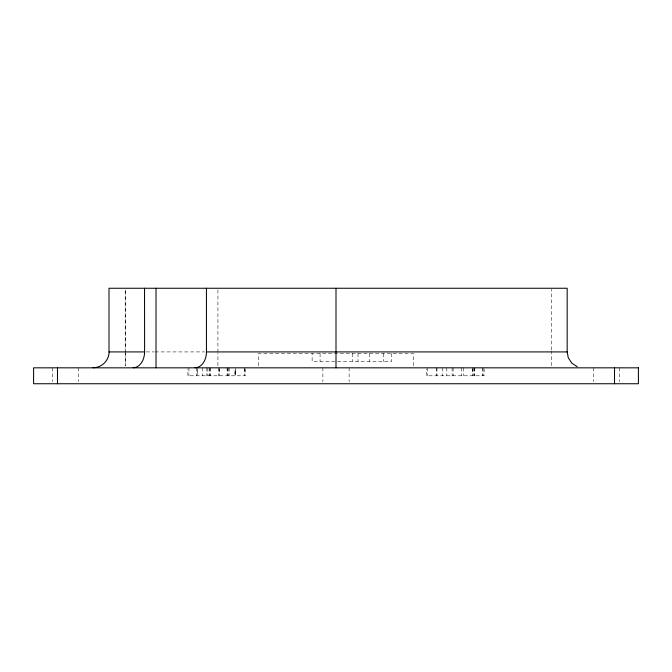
<?xml version="1.0" encoding="UTF-8"?>
<svg xmlns="http://www.w3.org/2000/svg" width="672" height="672" viewBox="0 0 672 672"><rect width="100%" height="100%" fill="white"/><g stroke="black" fill="none" stroke-linecap="round" stroke-linejoin="round"><path stroke-width="0.5" stroke-dasharray="3.36 2.52" d="M125.236 353.17L125.236 365.736L125.236 351.078M125.236 352.128L125.236 289.296L125.236 350.028M197.551 371.809L197.551 368.827L197.551 375.791M217.913 365.736L217.913 353.17M217.913 352.128L217.913 289.296M219.206 371.809L219.206 368.827M235.032 371.809L235.032 375.791L235.032 367.828M235.712 371.809L235.712 368.827L235.712 375.791M244.314 371.809L244.314 368.827M472.391 371.809L472.391 368.827M551.258 365.736L551.258 351.078M551.258 350.028L551.258 289.296M146.227 351.918L154.207 351.918M155.19 351.918L204.582 351.918M619.702 367.828L619.702 381.755M593.435 367.828L593.435 381.755M484.084 368.827L484.084 375.791L426.653 375.791L426.653 368.827M483.05 367.828L483.05 375.791M482.362 367.828L482.362 375.791M474.793 367.828L474.793 375.791M474.449 367.828L474.449 375.791M473.768 367.828L473.768 375.791M472.391 367.828L472.391 375.791M463.386 367.828L463.386 375.791M461.387 367.828L461.387 375.791M453.13 367.828L453.13 375.791M452.105 367.828L452.105 375.791M446.804 367.828L446.804 375.791M442.47 367.828L442.47 375.791M436.968 367.828L436.968 375.791M436.288 367.828L436.288 375.791M427.686 367.828L427.686 375.791M413.591 365.786L413.591 353.506L258.409 353.506L258.409 367.828M391.709 353.506L391.709 361.469L312.127 361.469L312.127 353.506M383.351 353.506L383.351 361.469M369.281 353.506L369.281 361.469M358.025 353.506L358.025 361.469M352.397 353.506L352.397 361.469M349.129 367.828L349.129 381.755M322.871 367.828L322.871 381.755M320.082 353.506L320.082 361.469M245.347 368.827L245.347 375.791L187.916 375.791L187.916 368.827M244.314 367.828L244.314 375.791M229.186 367.828L229.186 375.791M228.152 367.828L228.152 375.791M227.808 367.828L227.808 375.791M227.119 367.828L227.119 375.791M219.206 367.828L219.206 375.791M218.526 367.828L218.526 375.791M210.714 367.828L210.714 375.791M209.924 367.828L209.924 375.791M209.236 367.828L209.236 375.791M207.866 367.828L207.866 375.791M206.833 367.828L206.833 375.791M202.247 367.828L202.247 375.791M196.56 367.828L196.56 375.791M188.95 367.828L188.95 375.791M78.565 367.828L78.565 381.755M52.298 367.828L52.298 381.755"/><path stroke-width="1.01" d="M133.098 367.735A16.052 11.357 90 0 0 144.606 351.918L144.539 288.254M156.022 367.828L156.022 288.254M144.539 351.918L109.007 351.918L109.007 288.254L567.176 288.254L567.176 351.918L568.285 357.773L571.83 363.174L577.223 366.71M567.176 351.918L206.438 351.918L206.438 288.254M614.527 367.828L614.527 383.746M336 288.254L336 367.828M57.473 367.828L57.473 383.746M109.099 351.918A16.052 16.052 0 0 1 92.82 367.735M206.489 351.918A16.052 11.34 -90 0 1 194.989 367.735M638.4 367.828L33.6 367.828L33.6 383.746L638.4 383.746L638.4 367.828"/></g></svg>
